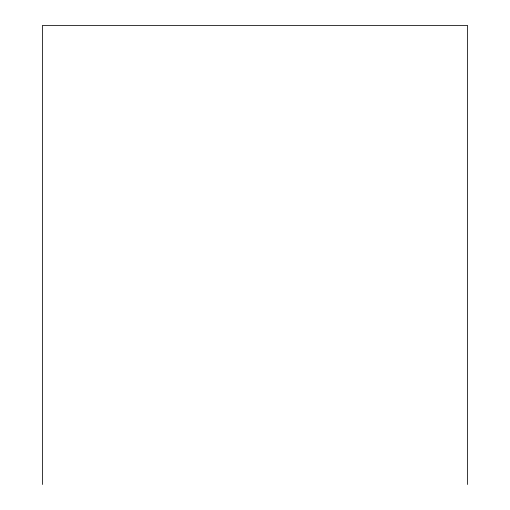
<?xml version="1.0" encoding="UTF-8"?>
<svg xmlns="http://www.w3.org/2000/svg" width="510" height="510" viewBox="0 0 510 510"><rect width="100%" height="100%" fill="white"/><g stroke="black" fill="none" stroke-linecap="round" stroke-linejoin="round"><path stroke-width="0.76" d="M467.619 484.5L467.619 25.5L42.381 25.5L42.381 484.5"/></g></svg>
